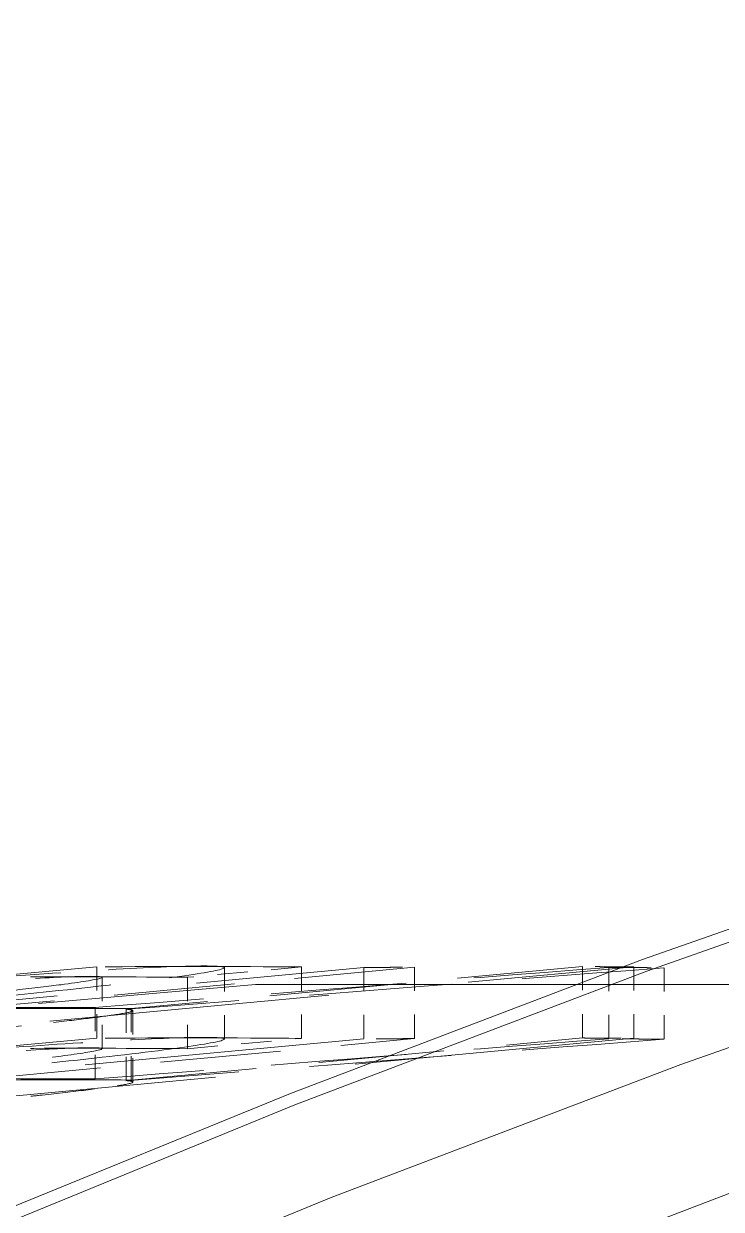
# Model space of a CAD drawing. Header units: millimetres. Extents: x 36 to 2484, y 36 to 1746.
# Drawn here: x 1458.78 to 1461.73, y 1327.18 to 1332.18 of the extents above; entities that cross this region are included whole.
import ezdxf

# ---------------------------------------------------------------- set-up
doc = ezdxf.new("R2010")
doc.units = ezdxf.units.MM
doc.header["$LTSCALE"] = 6
doc.linetypes.add('HIDDEN', pattern=[9.525, 6.35, -3.175])
doc.layers.add('가는파선_A3', color=7, linetype='HIDDEN', lineweight=13, true_color=0x008000)

msp = doc.modelspace()

# ---------------------------------------------------------------- linework, layer by layer
at = {"layer": '가는파선_A3', "ltscale": 0.031018}
for p, q in [((1454.763, 1327.8077), (1459.0931, 1328.2013)), ((1455.9841, 1327.8052), (1460.2203, 1328.1988)), ((1457.1303, 1327.808), (1461.3599, 1328.2016)), ((1459.0931, 1327.9001), (1454.763, 1327.5065)), ((1460.2203, 1327.8976), (1455.9841, 1327.504)), ((1461.3599, 1327.9004), (1457.1303, 1327.5068))]:
    msp.add_line(p, q, dxfattribs=at)
at = {"layer": '가는파선_A3', "ltscale": 0.013366}
for p, q in [((1460.4345, 1328.1999), (1458.6013, 1328.0296)), ((1458.6013, 1327.7284), (1460.4345, 1327.8988))]:
    msp.add_line(p, q, dxfattribs=at)
at = {"layer": '가는파선_A3', "ltscale": 0.001975}
for p, q in [((1459.0931, 1328.2013), (1459.0931, 1327.9001)), ((1459.6318, 1328.1981), (1459.6318, 1327.897)), ((1459.9572, 1328.201), (1459.9572, 1327.8999)), ((1460.2203, 1328.1988), (1460.2203, 1327.8976)), ((1460.4345, 1328.1999), (1460.4345, 1327.8988)), ((1461.1432, 1328.2025), (1461.1432, 1327.9014)), ((1461.2547, 1328.1992), (1461.2547, 1327.898)), ((1461.3599, 1328.2016), (1461.3599, 1327.9004)), ((1461.4877, 1328.1974), (1461.4877, 1327.8963)), ((1459.1156, 1328.1572), (1459.1156, 1327.856)), ((1459.4761, 1328.1573), (1459.4761, 1327.8562)), ((1459.0863, 1328.0301), (1459.0863, 1327.729)), ((1459.2173, 1328.0226), (1459.2173, 1327.7215)), ((1459.2386, 1328.0253), (1459.2386, 1327.7241)), ((1459.2456, 1328.0167), (1459.2456, 1327.7156))]:
    msp.add_line(p, q, dxfattribs=at)
at = {"layer": '가는파선_A3', "ltscale": 0.013912}
for p, q in [((1461.1432, 1328.2025), (1459.2386, 1328.0253)), ((1459.2386, 1327.7241), (1461.1432, 1327.9014))]:
    msp.add_line(p, q, dxfattribs=at)
at = {"layer": '가는파선_A3', "ltscale": 0.003358}
for p, q in [((1459.9572, 1328.201), (1459.4761, 1328.1573)), ((1459.4761, 1327.8562), (1459.9572, 1327.8999))]:
    msp.add_line(p, q, dxfattribs=at)
at = {"layer": '가는파선_A3', "ltscale": 0.024128}
msp.add_line((1459.7631, 1328.1274), (1456.2596, 1327.8209), dxfattribs=at)
at = {"layer": '가는파선_A3', "ltscale": 0.342919}
msp.add_line((1459.7631, 1328.1274), (1559.1679, 1328.1274), dxfattribs=at)
at = {"layer": '가는파선_A3', "ltscale": 0.340571}
msp.add_circle((1483.7631, 1267.1274), 65.0523, dxfattribs=at)
at = {"layer": '가는파선_A3', "ltscale": 0.340297}
msp.add_circle((1483.7631, 1267.1274), 65, dxfattribs=at)
at = {"layer": '가는파선_A3', "ltscale": 0.338101}
msp.add_circle((1483.7631, 1267.1274), 64.5807, dxfattribs=at)
at = {"layer": '가는파선_A3', "ltscale": 0.335061}
msp.add_circle((1483.7631, 1267.1274), 64, dxfattribs=at)
at = {"layer": '가는파선_A3', "ltscale": 0.349222}
msp.add_circle((1483.7631, 1267.1274), 63.5283, dxfattribs=at)
at = {"layer": '가는파선_A3', "ltscale": 0.015005}
for centre in [(1712.3488, -1959.849), (1712.3488, -1960.1501)]:
    msp.add_ellipse(centre, major_axis=(0, 3297.779), ratio=0.991873, start_param=0.07684, end_param=0.077505, dxfattribs=at)
at = {"layer": '가는파선_A3', "ltscale": 0.021768}
for centre in [(1459.5099, 624.2337), (1459.5099, 623.9326)]:
    msp.add_ellipse(centre, major_axis=(0, 703.9692), ratio=0.272231, start_param=6.280851, end_param=6.28536, dxfattribs=at)
at = {"layer": '가는파선_A3', "ltscale": 0.01575}
for centre in [(1685.4164, -1656.0374), (1685.4164, -1656.3385)]:
    msp.add_ellipse(centre, major_axis=(0, 2992.8003), ratio=0.989669, start_param=0.075676, end_param=0.076445, dxfattribs=at)
at = {"layer": '가는파선_A3', "ltscale": 0.017394}
for centre in [(1459.0288, 618.48), (1459.0288, 618.1789)]:
    msp.add_ellipse(centre, major_axis=(0, 709.6792), ratio=0.272231, start_param=6.28087, end_param=6.284448, dxfattribs=at)
at = {"layer": '가는파선_A3', "ltscale": 0.013587}
for centre in [(1458.9797, 600.9545), (1458.9797, 600.6533)]:
    msp.add_ellipse(centre, major_axis=(0, 727.0712), ratio=0.341415, start_param=6.282142, end_param=6.284875, dxfattribs=at)
at = {"layer": '가는파선_A3', "ltscale": 0.009803}
for centre in [(1458.937, 601.5762), (1458.937, 601.2751)]:
    msp.add_ellipse(centre, major_axis=(0, 726.4541), ratio=0.337395, start_param=6.282576, end_param=6.284555, dxfattribs=at)
at = {"layer": '가는파선_A3', "ltscale": 0.010597}
for points, knots in [([(1459.5465, 1328.2052), (1459.4747, 1328.2053), (1459.3642, 1328.2014), (1459.205, 1328.1928), (1459.0478, 1328.1842), (1458.8539, 1328.1715), (1458.6309, 1328.1555)], [-0.1568809, -0.1568809, -0.1568809, -0.1568809, -0.0779538, -0.0779538, -0.0779538, 0, 0, 0, 0]), ([(1458.6309, 1327.8544), (1458.8406, 1327.8694), (1459.025, 1327.8816), (1459.3512, 1327.8998), (1459.4705, 1327.9041), (1459.5465, 1327.9041)], [0, 0, 0, 0, 0.0732949, 0.0732949, 0.1568872, 0.1568872, 0.1568872, 0.1568872])]:
    msp.add_open_spline(points, degree=3, knots=knots, dxfattribs=at)
at = {"layer": '가는파선_A3', "ltscale": 0.010618}
for points, knots in [([(1459.3996, 1328.1555), (1459.5202, 1328.1715), (1459.5976, 1328.1842), (1459.6228, 1328.1927), (1459.6483, 1328.2014), (1459.6184, 1328.2052), (1459.5465, 1328.2052)], [-0.1571885, -0.1571885, -0.1571885, -0.1571885, -0.0791557, -0.0791557, -0.0791557, 0, 0, 0, 0]), ([(1459.5465, 1327.9041), (1459.6182, 1327.9041), (1459.6482, 1327.9003), (1459.623, 1327.8916), (1459.598, 1327.8831), (1459.5205, 1327.8704), (1459.3996, 1327.8543)], [0, 0, 0, 0, 0.078961, 0.078961, 0.078961, 0.1571894, 0.1571894, 0.1571894, 0.1571894])]:
    msp.add_open_spline(points, degree=3, knots=knots, dxfattribs=at)
at = {"layer": '가는파선_A3', "ltscale": 0.004274}
for points, weights in [([(1460.2203, 1328.1988), (1460.3274, 1328.1995), (1460.4345, 1328.1999)], [1.00153611046, 1.00160435596, 1.00164602404]), ([(1461.3599, 1328.2016), (1461.2515, 1328.2022), (1461.1432, 1328.2025)], [1.00164039765, 1.00169878901, 1.00173057276]), ([(1460.4345, 1327.8988), (1460.3274, 1327.8983), (1460.2203, 1327.8976)], [1.00164602404, 1.00160435596, 1.00153611045]), ([(1461.1432, 1327.9014), (1461.2515, 1327.901), (1461.3599, 1327.9004)], [1.00173057276, 1.00169878901, 1.00164039765])]:
    msp.add_rational_spline(points, weights, degree=2, dxfattribs=at)
at = {"layer": '가는파선_A3', "ltscale": 0.004659}
for points, weights in [([(1461.2547, 1328.1992), (1461.3712, 1328.1985), (1461.4877, 1328.1974)], [1.00191989742, 1.00185447628, 1.00175759674]), ([(1461.4877, 1327.8963), (1461.3712, 1327.8973), (1461.2547, 1327.898)], [1.00175759674, 1.00185447628, 1.00191989742])]:
    msp.add_rational_spline(points, weights, degree=2, dxfattribs=at)
at = {"layer": '가는파선_A3', "ltscale": 0.01312}
for points, knots in [([(1457.9089, 1328.002), (1458.0946, 1328.0188), (1458.2769, 1328.0358), (1458.4497, 1328.0525), (1458.6073, 1328.0678), (1458.7563, 1328.0827), (1458.8926, 1328.097), (1459.103, 1328.1191), (1459.2723, 1328.1386), (1459.3996, 1328.1555)], [-0.1930548, -0.1930548, -0.1930548, -0.1930548, -0.1349261, -0.1349261, -0.1349261, -0.0818799, -0.0818799, -0.0818799, 0, 0, 0, 0]), ([(1459.3996, 1327.8543), (1459.2736, 1327.8376), (1459.1064, 1327.8183), (1458.8988, 1327.7965), (1458.7609, 1327.782), (1458.6098, 1327.7668), (1458.4497, 1327.7514), (1458.2769, 1327.7347), (1458.0946, 1327.7177), (1457.9089, 1327.7008)], [0, 0, 0, 0, 0.0810425, 0.0810425, 0.0810425, 0.1349021, 0.1349021, 0.1349021, 0.1930317, 0.1930317, 0.1930317, 0.1930317])]:
    msp.add_open_spline(points, degree=3, knots=knots, dxfattribs=at)
at = {"layer": '가는파선_A3', "ltscale": 0.007095}
for points, knots in [([(1458.43, 1328.1264), (1458.5843, 1328.1373), (1458.7231, 1328.1465), (1458.8352, 1328.1527), (1458.9426, 1328.1586), (1459.0185, 1328.1615), (1459.0654, 1328.1615)], [-0.1054643, -0.1054643, -0.1054643, -0.1054643, -0.0515847, -0.0515847, -0.0515847, 0, 0, 0, 0]), ([(1459.0654, 1327.8604), (1459.0186, 1327.8604), (1458.9428, 1327.8575), (1458.8357, 1327.8516), (1458.7235, 1327.8454), (1458.5845, 1327.8362), (1458.43, 1327.8252)], [0, 0, 0, 0, 0.051513, 0.051513, 0.051513, 0.1054634, 0.1054634, 0.1054634, 0.1054634])]:
    msp.add_open_spline(points, degree=3, knots=knots, dxfattribs=at)
at = {"layer": '가는파선_A3', "ltscale": 0.007116}
for points, knots in [([(1459.0654, 1328.1615), (1459.1125, 1328.1615), (1459.1272, 1328.1586), (1459.1064, 1328.1527), (1459.0847, 1328.1465), (1459.0259, 1328.1373), (1458.9422, 1328.1263)], [-0.1057738, -0.1057738, -0.1057738, -0.1057738, -0.0539592, -0.0539592, -0.0539592, 0, 0, 0, 0]), ([(1458.9422, 1327.8252), (1459.0232, 1327.8358), (1459.0809, 1327.8448), (1459.1042, 1327.8509), (1459.1159, 1327.8541), (1459.1187, 1327.8564), (1459.1122, 1327.858), (1459.1057, 1327.8596), (1459.0897, 1327.8604), (1459.0654, 1327.8604)], [0, 0, 0, 0, 0.0522178, 0.0522178, 0.0522178, 0.0784902, 0.0784902, 0.0784902, 0.1052366, 0.1052366, 0.1052366, 0.1052366])]:
    msp.add_open_spline(points, degree=3, knots=knots, dxfattribs=at)
at = {"layer": '가는파선_A3', "ltscale": 0.010361}
for points, knots in [([(1458.9422, 1328.1263), (1458.8909, 1328.1196), (1458.8274, 1328.112), (1458.753, 1328.1037), (1458.6739, 1328.0949), (1458.5842, 1328.0855), (1458.4877, 1328.0757), (1458.2813, 1328.0548), (1458.041, 1328.0321), (1457.8003, 1328.0101), (1457.7764, 1328.0079), (1457.7525, 1328.0057), (1457.7286, 1328.0036)], [-0.1509505, -0.1509505, -0.1509505, -0.1509505, -0.1178974, -0.1178974, -0.1178974, -0.0827209, -0.0827209, -0.0827209, -0.0074735, -0.0074735, -0.0074735, 0, 0, 0, 0]), ([(1457.7286, 1327.7024), (1457.965, 1327.7239), (1458.2034, 1327.7462), (1458.4127, 1327.767), (1458.5254, 1327.7782), (1458.6308, 1327.7891), (1458.7234, 1327.7993), (1458.8104, 1327.8089), (1458.8841, 1327.8175), (1458.9422, 1327.8252)], [0, 0, 0, 0, 0.0739968, 0.0739968, 0.0739968, 0.113825, 0.113825, 0.113825, 0.1512807, 0.1512807, 0.1512807, 0.1512807])]:
    msp.add_open_spline(points, degree=3, knots=knots, dxfattribs=at)
at = {"layer": '가는파선_A3', "ltscale": 0.007117}
for points, knots in [([(1459.1797, 1328.0009), (1459.1466, 1327.9958), (1459.1057, 1327.9902), (1459.0566, 1327.9841), (1459.007, 1327.978), (1458.9503, 1327.9714), (1458.8873, 1327.9646), (1458.7479, 1327.9494), (1458.5827, 1327.9332), (1458.41, 1327.9172)], [-0.1049722, -0.1049722, -0.1049722, -0.1049722, -0.0802318, -0.0802318, -0.0802318, -0.0552524, -0.0552524, -0.0552524, 0, 0, 0, 0]), ([(1458.41, 1327.616), (1458.5406, 1327.6282), (1458.6671, 1327.6404), (1458.7814, 1327.6522), (1458.8091, 1327.6551), (1458.836, 1327.6579), (1458.8622, 1327.6607), (1458.9309, 1327.6681), (1458.9927, 1327.6751), (1459.0467, 1327.6818), (1459.1002, 1327.6883), (1459.1444, 1327.6943), (1459.1797, 1327.6997)], [0, 0, 0, 0, 0.0418033, 0.0418033, 0.0418033, 0.0519351, 0.0519351, 0.0519351, 0.0785532, 0.0785532, 0.0785532, 0.1049723, 0.1049723, 0.1049723, 0.1049723])]:
    msp.add_open_spline(points, degree=3, knots=knots, dxfattribs=at)
at = {"layer": '가는파선_A3', "ltscale": 0.004092}
for points, knots in [([(1459.2173, 1328.0226), (1459.2388, 1328.0211), (1459.2505, 1328.0186), (1459.2377, 1328.0112), (1459.2182, 1328.0067), (1459.1797, 1328.0009)], [-0.06084959, -0.06084959, -0.06084959, -0.06084959, -0.02812841, -0.02812841, 0, 0, 0, 0]), ([(1459.1797, 1327.6997), (1459.2182, 1327.7056), (1459.2377, 1327.71), (1459.2505, 1327.7174), (1459.2388, 1327.7199), (1459.2173, 1327.7215)], [0, 0, 0, 0, 0.02812841, 0.02812841, 0.06084959, 0.06084959, 0.06084959, 0.06084959])]:
    msp.add_open_spline(points, degree=3, knots=knots, dxfattribs=at)

doc.saveas('drawing.dxf')
